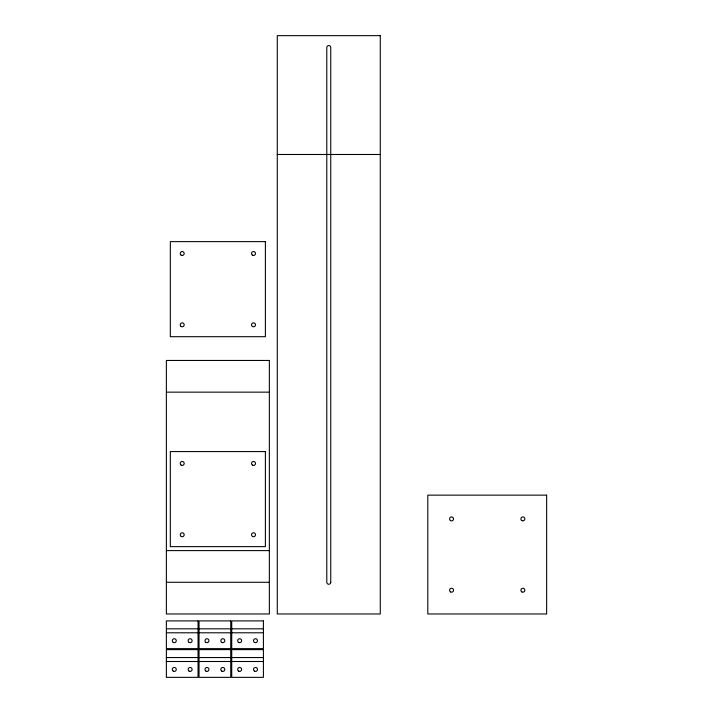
<?xml version="1.0" encoding="UTF-8"?>
<svg xmlns="http://www.w3.org/2000/svg" width="713" height="713" viewBox="0 0 713 713"><rect width="100%" height="100%" fill="white"/><g stroke="black" fill="none" stroke-linecap="round" stroke-linejoin="round"><path stroke-width="1.07" d="M277.277 154.48L380.27 154.48M166.37 392.15L269.354 392.15M166.37 550.596L269.354 550.596M166.37 582.28L269.354 582.28M166.37 628.83L198.054 628.83M199.043 628.83L230.736 628.83M231.725 628.83L263.418 628.83M166.37 632.788L198.054 632.788M199.043 632.788L230.736 632.788M231.725 632.788L263.418 632.788M166.37 657.546L198.054 657.546M199.043 657.546L230.736 657.546M231.725 657.546L263.418 657.546M166.37 661.504L198.054 661.504M199.043 661.504L230.736 661.504M231.725 661.504L263.418 661.504M380.27 35.65L277.277 35.65L277.277 613.973L380.27 613.973L380.27 35.65M265.396 241.627L170.327 241.627L170.327 336.696L265.396 336.696L265.396 241.627M269.354 360.457L166.37 360.457L166.37 613.973L269.354 613.973L269.354 360.457M265.396 451.57L170.327 451.57L170.327 546.63L265.396 546.63L265.396 451.57M546.63 495.143L427.8 495.143L427.8 613.973L546.63 613.973L546.63 495.143M198.054 620.907L166.37 620.907L166.37 648.634L198.054 648.634L198.054 620.907M230.736 620.907L199.043 620.907L199.043 648.634L230.736 648.634L230.736 620.907M263.418 620.907L231.725 620.907L231.725 648.634L263.418 648.634L263.418 620.907M198.054 649.623L166.37 649.623L166.37 677.35L198.054 677.35L198.054 649.623M230.736 649.623L199.043 649.623L199.043 677.35L230.736 677.35L230.736 649.623M263.418 649.623L231.725 649.623L231.725 677.35L263.418 677.35L263.418 649.623M330.752 582.28L330.752 47.53A1.979 1.979 0 0 0 328.773 45.552A1.979 1.979 0 0 0 326.795 47.53L326.795 582.28A1.979 1.979 0 0 0 328.773 584.268A1.979 1.979 0 0 0 330.752 582.28M181.218 536.461A1.979 1.979 0 0 0 184.195 534.75A1.979 1.979 0 0 0 181.218 533.039A1.979 1.979 0 0 0 181.218 536.461M252.518 536.461A1.979 1.979 0 0 0 255.495 534.75A1.979 1.979 0 0 0 252.518 533.039A1.979 1.979 0 0 0 252.518 536.461M181.218 465.161A1.979 1.979 0 0 0 184.195 463.45A1.979 1.979 0 0 0 181.218 461.739A1.979 1.979 0 0 0 181.218 465.161M252.518 465.161A1.979 1.979 0 0 0 255.495 463.45A1.979 1.979 0 0 0 252.518 461.739A1.979 1.979 0 0 0 252.518 465.161M254.505 671.147A1.979 1.979 0 0 0 257.473 669.427A1.979 1.979 0 0 0 254.505 667.716A1.979 1.979 0 0 0 254.505 671.147M254.505 642.422A1.979 1.979 0 0 0 257.473 640.711A1.979 1.979 0 0 0 254.505 638.991A1.979 1.979 0 0 0 254.505 642.422M238.659 671.147A1.979 1.979 0 0 0 241.627 669.427A1.979 1.979 0 0 0 238.659 667.716A1.979 1.979 0 0 0 238.659 671.147M238.659 642.422A1.979 1.979 0 0 0 241.627 640.711A1.979 1.979 0 0 0 238.659 638.991A1.979 1.979 0 0 0 238.659 642.422M205.977 642.422A1.979 1.979 0 0 0 208.945 640.711A1.979 1.979 0 0 0 205.977 638.991A1.979 1.979 0 0 0 205.977 642.422M205.977 671.147A1.979 1.979 0 0 0 208.945 669.427A1.979 1.979 0 0 0 205.977 667.716A1.979 1.979 0 0 0 205.977 671.147M221.823 642.422A1.979 1.979 0 0 0 224.791 640.711A1.979 1.979 0 0 0 221.823 638.991A1.979 1.979 0 0 0 221.823 642.422M221.823 671.147A1.979 1.979 0 0 0 224.791 669.427A1.979 1.979 0 0 0 221.823 667.716A1.979 1.979 0 0 0 221.823 671.147M189.141 671.147A1.979 1.979 0 0 0 192.118 669.427A1.979 1.979 0 0 0 189.141 667.716A1.979 1.979 0 0 0 189.141 671.147M189.141 642.422A1.979 1.979 0 0 0 192.118 640.711A1.979 1.979 0 0 0 189.141 638.991A1.979 1.979 0 0 0 189.141 642.422M173.295 671.147A1.979 1.979 0 0 0 176.271 669.427A1.979 1.979 0 0 0 173.295 667.716A1.979 1.979 0 0 0 173.295 671.147M173.295 642.422A1.979 1.979 0 0 0 176.271 640.711A1.979 1.979 0 0 0 173.295 638.991A1.979 1.979 0 0 0 173.295 642.422M252.402 255.147A1.979 1.979 0 0 0 255.486 253.65A1.979 1.979 0 0 0 252.643 251.734A1.979 1.979 0 0 0 252.402 255.147M181.102 255.147A1.979 1.979 0 0 0 184.186 253.65A1.979 1.979 0 0 0 181.343 251.734A1.979 1.979 0 0 0 181.102 255.147M252.402 326.447A1.979 1.979 0 0 0 255.486 324.95A1.979 1.979 0 0 0 252.643 323.034A1.979 1.979 0 0 0 252.402 326.447M181.102 326.447A1.979 1.979 0 0 0 184.186 324.95A1.979 1.979 0 0 0 181.343 323.034A1.979 1.979 0 0 0 181.102 326.447M521.756 520.543A1.979 1.979 0 0 0 524.839 519.046A1.979 1.979 0 0 0 522.005 517.121A1.979 1.979 0 0 0 521.756 520.543M450.456 520.543A1.979 1.979 0 0 0 453.539 519.046A1.979 1.979 0 0 0 450.705 517.121A1.979 1.979 0 0 0 450.456 520.543M521.88 591.924A1.979 1.979 0 0 0 524.848 590.204A1.979 1.979 0 0 0 521.88 588.492A1.979 1.979 0 0 0 521.88 591.924M450.58 591.924A1.979 1.979 0 0 0 453.548 590.204A1.979 1.979 0 0 0 450.58 588.492A1.979 1.979 0 0 0 450.58 591.924"/></g></svg>
